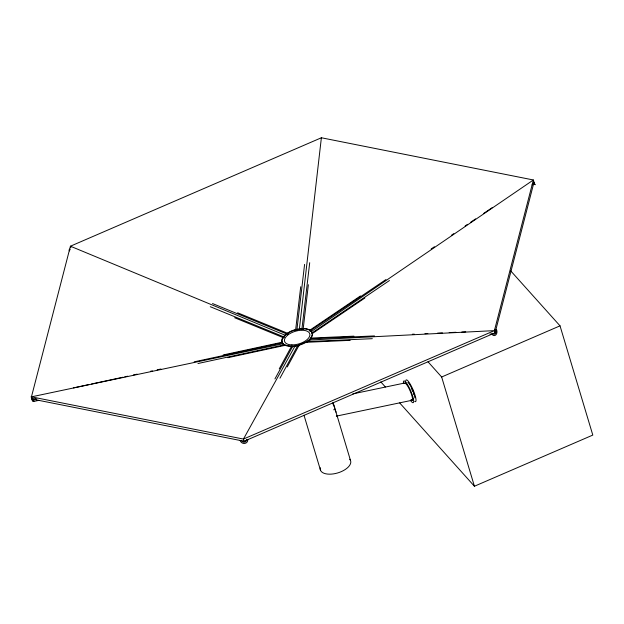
<?xml version="1.0" encoding="UTF-8"?>
<svg xmlns="http://www.w3.org/2000/svg" width="624" height="624" viewBox="0 0 624 624"><rect width="100%" height="100%" fill="white"/><g stroke="black" fill="none" stroke-linecap="round" stroke-linejoin="round"><path stroke-width="0.94" d="M70.855 247.658L70.418 246.207L285.168 335.228A16.208 11.099 -12.4 0 1 299.38 329.066L321.376 137.764L533.372 179.977L534.027 182.161L495.066 332.81L244.101 441.246L32.105 399.04L31.45 396.848L70.418 246.207L321.376 137.764M295.909 330.619A3.947 2.761 6.6 0 1 295.612 330.158L300.713 286.751M297.227 330.424A2.629 1.841 6.6 0 1 296.876 329.979L304.59 264.389M301.907 329.753A2.629 1.841 6.6 0 0 301.883 329.261L309.707 262.712M303.233 329.573A3.947 2.761 6.6 0 0 303.155 329.082L308.365 284.716M279.256 368.862L291.346 346.655L292.609 346.476A2.629 2.418 29.1 0 0 292.796 346.882M274.942 378.924L292.609 346.476M279.95 378.206L297.625 345.758L298.888 345.579A3.947 3.627 29.1 0 1 298.919 345.899M287.258 366.928L298.888 345.579M283.397 338.138A3.947 1.997 -67.5 0 1 283.28 337.662L284.076 336.96A2.629 1.334 -67.5 0 0 284.224 337.389M287.157 334.768A2.629 1.334 -67.5 0 0 287.212 334.152L287.999 333.442L237.604 312.788M306.665 342.56A3.947 2.863 87.1 0 1 306.493 342.295L307.289 341.585L372.317 338.684M310.643 339.924A2.629 1.911 87.1 0 0 310.424 338.777L311.22 338.068L353.925 336.164M489.934 334.105L491.876 334.019L492.664 333.31A2.629 1.911 87.1 0 0 495.191 333.871A2.629 1.911 87.1 0 0 495.799 330.502L496.595 329.8L494.653 329.885M244.101 441.246L243.446 439.062L294.973 346.148A16.208 5.561 -6.1 0 1 282.984 343.754L31.45 396.848L243.446 439.062L494.411 330.626L309.184 340.018A16.208 6.887 -31.3 0 0 311.399 331.477L533.372 179.977L494.411 330.626L495.066 332.81M309.933 330.907L309.582 330.361L360.461 295.94M309.582 330.361L310.058 330.884L385.967 279.536M431.184 248.937L434.413 246.753M451.378 235.279L453.796 233.641M465.106 225.997L467.524 224.351M470.753 222.167L475.597 218.891M483.678 213.431L492.562 207.418M312.226 333.512L311.93 332.974L389.454 280.527M532.389 183.83L534.004 182.738L535.158 184.735L534.401 184.018M311.93 332.974L312.406 333.505L364.892 297.991M532.054 184.899L534.472 183.261M428.002 361.78L441.652 376.997L560.024 325.845L592.8 435.084L474.419 486.236L399.68 402.925M223.174 354.955L282.095 342.233L282.571 342.763A2.629 0.796 78.1 0 0 282.758 343.91M73.492 387.894L88.694 384.61M91.549 383.994L122.905 377.231M124.808 376.818L127.663 376.202M133.364 374.969L137.163 374.15M150.47 371.28L152.373 370.867M157.123 369.845L160.922 369.018M194.189 361.842L282.571 342.763M36.871 398.923L34.024 399.539A3.947 1.193 78.1 0 1 32.776 401.232A3.947 1.193 78.1 0 1 31.2 396.396L31.676 396.926A2.629 0.796 78.1 0 0 32.713 400.054A2.629 0.796 78.1 0 0 33.548 399.009L35.451 398.596M197.956 363.519L284.443 344.846L284.918 345.376A3.947 1.193 78.1 0 1 284.918 345.665M227.893 357.685L284.918 345.376M33.259 401.56L38.953 400.327M352.778 393.892L405.85 382.769M336.344 416.13L412.152 400.241M295.612 330.158L296.876 329.979M301.883 329.261L303.155 329.082M310.424 338.777L374.486 335.923M412.331 334.23L414.274 334.144M424.952 333.668L427.861 333.536M437.572 333.107L442.424 332.888M449.218 332.584L456.011 332.28M461.83 332.023L465.715 331.851M306.493 342.295L350.173 340.345M212.511 303.537L287.212 334.152M210.272 306.704L284.076 336.96M234.679 317.741L283.28 337.662M336.695 415.857L337.132 415.99L333.029 402.394M510.627 270.785L560.024 325.845M380.827 381.911L385.375 386.981M33.548 399.009L34.024 399.539M534.245 183.823L533.887 183.362M533.458 182.59L534.409 183.651L534.004 182.738M310.417 331.445L310.058 330.884M333.005 403.276L334.721 407.839M335.657 410.959L336.024 412.175M335.431 410.241L335.033 408.892M441.652 376.997L474.419 486.236M337.132 415.88L350.501 460.489M333.037 403.658L333.427 404.968M303.997 415.225L320.51 470.27M282.976 343.754A16.208 8.814 -1 0 1 285.145 335.221M299.395 329.059A16.208 10.132 -29.5 0 1 311.384 331.469M309.114 340.018A16.208 4.594 -20 0 1 294.988 346.117M291.463 346.967A3.947 3.627 29.1 0 1 291.346 346.655M297.625 345.758A2.629 2.418 29.1 0 1 297.632 346.187M69.529 250.91A3.947 1.997 -67.5 0 1 69.077 249.865L69.865 249.155A2.629 1.334 -67.5 0 0 70.184 249.811M287.999 333.442A3.947 1.997 -67.5 0 1 287.984 334.043M496.595 329.8A3.947 2.863 87.1 0 1 495.729 334.987A3.947 2.863 87.1 0 1 491.876 334.019M311.22 338.068A3.947 2.863 87.1 0 1 311.337 338.38M307.531 341.913A2.629 1.911 87.1 0 1 307.289 341.585M282.165 342.896A3.947 1.193 78.1 0 1 282.095 342.233M284.443 344.846A2.629 0.796 78.1 0 1 284.411 345.384M405.748 381.124A11.84 2.363 66.8 0 1 412.792 389.22A11.84 2.363 66.8 0 1 414.781 401.497M407.878 382.457A9.212 1.833 66.8 0 1 412.175 389.134A9.212 1.833 66.8 0 1 414.89 397.855M403.455 383.393A11.84 2.363 66.8 0 1 407.3 384.283A11.84 2.363 66.8 0 1 413.439 399.188A11.84 2.363 66.8 0 1 410.42 400.335M404.75 383.448A9.212 1.833 66.8 0 1 410.857 392.652A9.212 1.833 66.8 0 1 411.021 399.688A9.212 2.808 78.3 0 0 413.455 398.572M413.072 390.211A9.212 2.808 78.3 0 1 413.681 394.313M411.809 388.627A6.575 2.005 78.3 0 1 412.448 391.108M349.713 459.241A15.787 7.87 -16.7 0 1 337.475 473.008A15.787 7.87 -16.7 0 1 320.33 467.75M333.863 409.469A6.614 0.437 67.6 0 1 334.058 409.984M241.449 440.404L240.185 440.583A3.947 3.627 29.1 0 0 244.733 443.438A3.947 3.627 29.1 0 0 247.728 439.507L246.464 439.686A2.629 2.418 29.1 0 1 241.449 440.404M291.424 346.406A15.787 7.862 -16.7 0 0 312.335 333.161A15.787 7.862 -16.7 0 0 287.804 333.271A15.787 7.862 -16.7 0 0 291.424 346.406M291.923 344.9A13.159 6.56 -16.7 0 0 309.839 334.097A13.159 6.56 -16.7 0 0 289.723 333.715A13.159 6.56 -16.7 0 0 291.923 344.9"/></g></svg>
